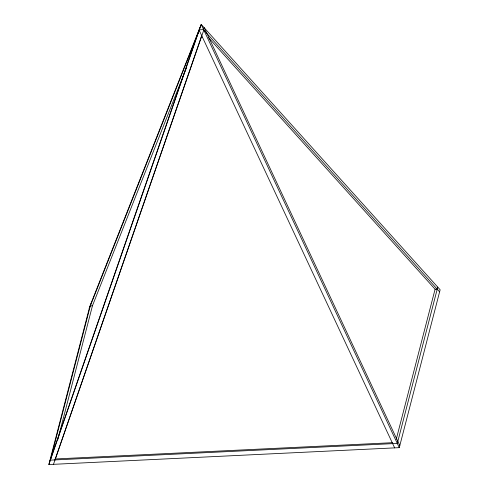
<?xml version="1.0" encoding="UTF-8"?>
<svg xmlns="http://www.w3.org/2000/svg" width="489" height="489" viewBox="0 0 489 489"><rect width="100%" height="100%" fill="white"/><g stroke="black" fill="none" stroke-linecap="round" stroke-linejoin="round"><path stroke-width="0.73" d="M55 459.923L201.694 35.746M48.857 464.55L89.725 306.67L201.193 24.45L440.143 289.775L399.275 447.655L48.857 464.55L201.193 24.45L399.275 447.655M90.844 303.846L50.385 460.143L397.294 443.419L437.747 287.122M57.824 439.556L92.458 305.747L186.682 67.182M199.836 27.891L199.335 29.817L203.607 29.609L204.109 27.684M396.249 439.299L435.094 289.225L208.614 37.745M49.395 462.472L199.726 28.173M53.478 464.33L203.803 30.031L439.605 291.854M89.187 308.755L199.182 30.251L394.654 447.875M90.3 305.931L92.458 305.747M201.095 37.127L202.159 37.072M55.08 458.969L392.331 442.704M435.094 289.225L437.209 289.201M204.341 27.946L399.813 445.571"/></g></svg>
